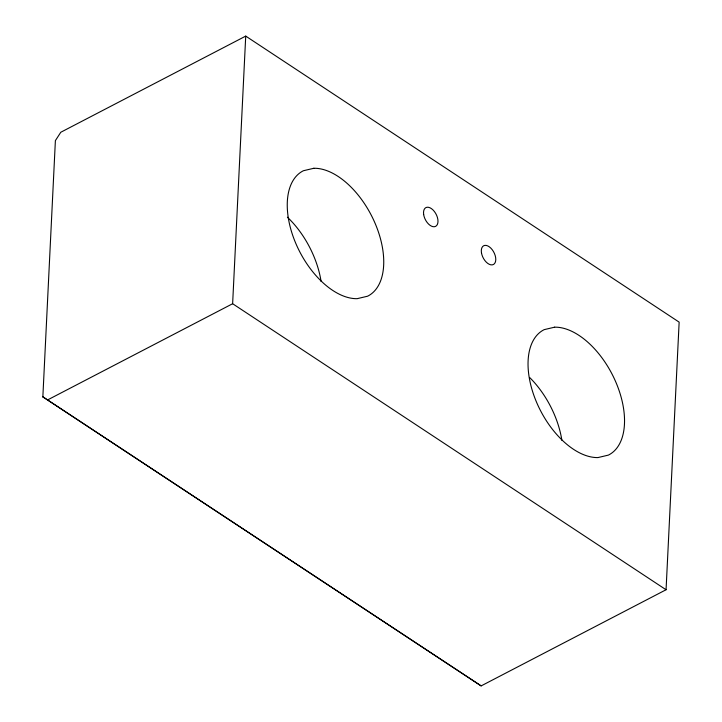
<?xml version="1.0" encoding="UTF-8"?>
<svg xmlns="http://www.w3.org/2000/svg" width="722" height="722" viewBox="0 0 722 722"><rect width="100%" height="100%" fill="white"/><g stroke="black" fill="none" stroke-linecap="round" stroke-linejoin="round"><path stroke-width="1.08" d="M42.851 396.847L55.386 140.619L60.801 132.252L245.724 36.1L679.149 322.129L666.063 589.748L481.141 685.9L42.851 396.847L481.141 685.9M666.063 589.748L232.628 303.727L245.724 36.1M47.706 399.871L232.628 303.727M529.804 377.651A70.467 40.17 62.5 0 1 561.887 440.384M287.41 217.205A70.467 40.17 62.5 0 1 321.091 281.481M313.826 168.271L303.411 170.735A70.467 40.17 62.5 0 0 295.596 242.926A70.467 40.17 62.5 0 0 357.164 298.673L367.579 296.21A70.467 40.17 62.5 0 0 375.395 224.019A70.467 40.17 62.5 0 0 313.826 168.271M554.622 327.174L544.207 329.638A70.467 40.17 62.5 0 0 536.383 401.829A70.467 40.17 62.5 0 0 597.951 457.577L608.375 455.113A70.467 40.17 62.5 0 0 616.191 382.931A70.467 40.17 62.5 0 0 554.622 327.174M423.67 214.587A10.568 6.029 62.5 0 0 435.565 226.392A10.568 6.029 62.5 0 0 433.029 209.967A10.568 6.029 62.5 0 0 423.67 214.587M481.457 252.727A10.568 6.029 62.5 0 0 493.361 264.532A10.568 6.029 62.5 0 0 490.816 248.106A10.568 6.029 62.5 0 0 481.457 252.727"/></g></svg>
